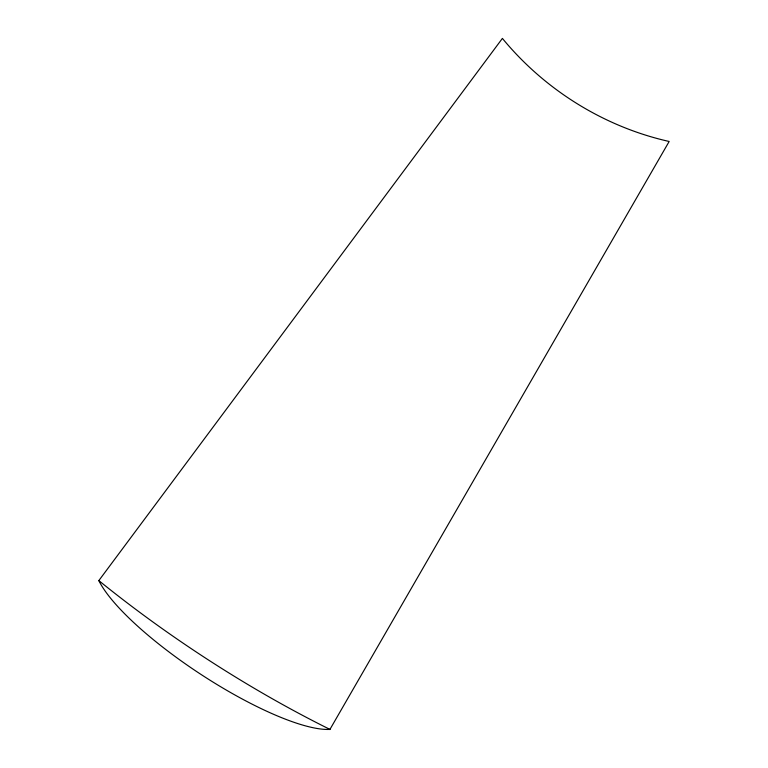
<?xml version="1.0" encoding="UTF-8"?>
<svg xmlns="http://www.w3.org/2000/svg" width="768" height="768" viewBox="0 0 768 768"><rect width="100%" height="100%" fill="white"/><g stroke="black" fill="none" stroke-linecap="round" stroke-linejoin="round"><path stroke-width="1.15" d="M329.827 729.6L669.168 141.475A268.512 234.989 35 0 1 502.397 38.4L98.832 580.598A146.938 36.403 33.3 0 0 204.528 676.723A146.938 36.403 33.3 0 0 329.942 729.398A414.922 130.992 33.5 0 1 98.832 580.598"/></g></svg>
